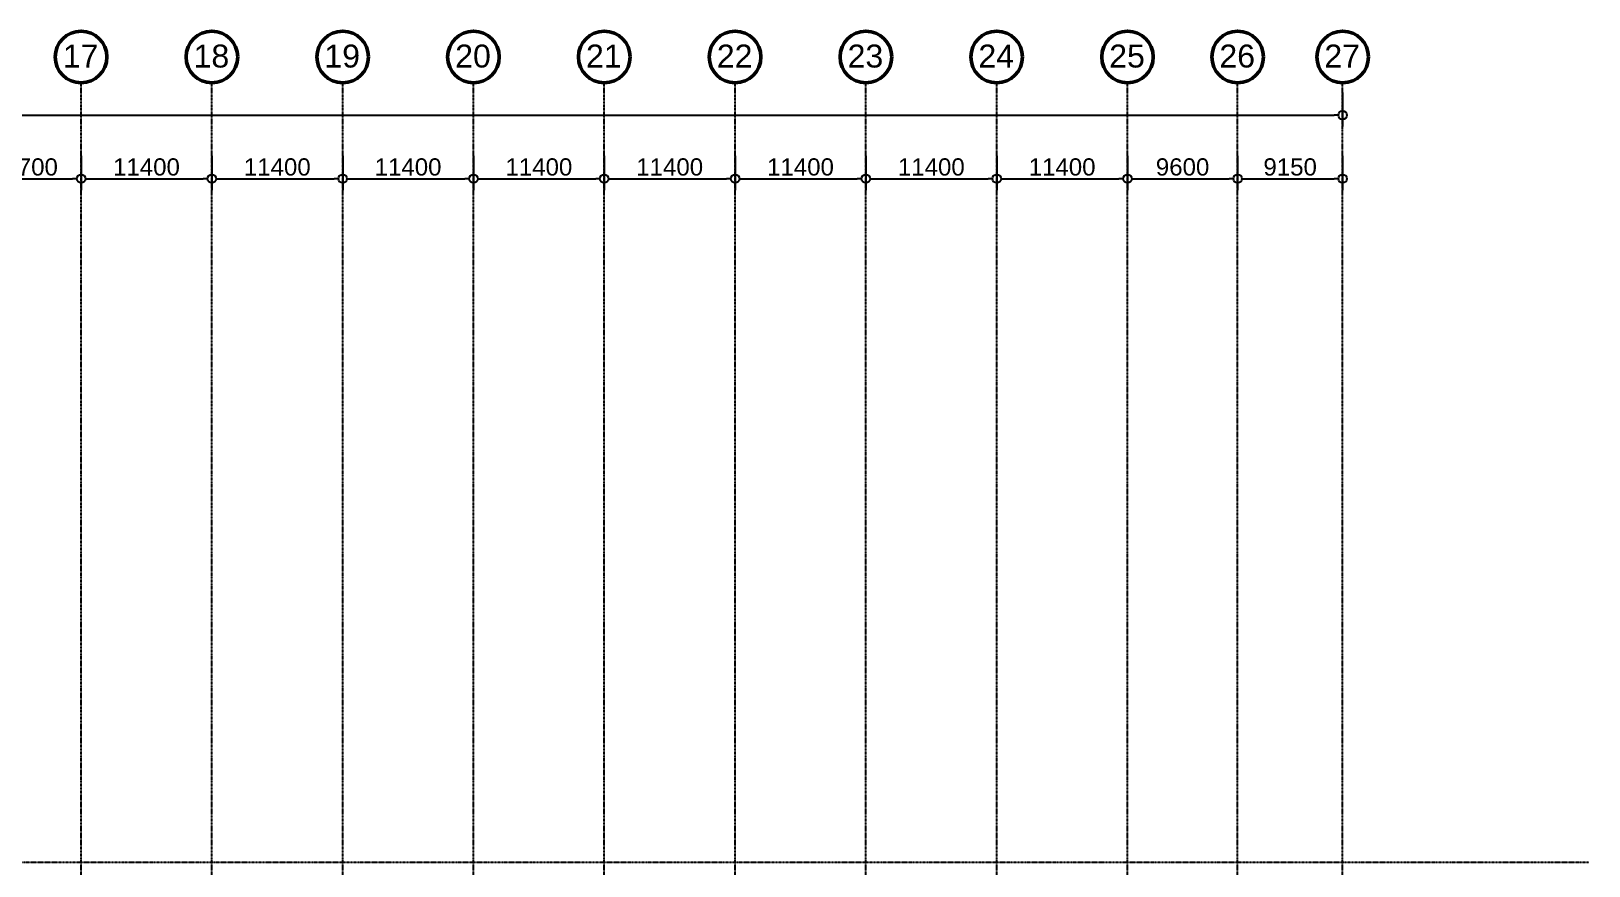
# Model space of a CAD drawing. Header units: millimetres. Extents: x -70132 to 394080, y -1879526 to 121974.
# Drawn here: x 161549 to 297306, y -1381143 to -1308393 of the extents above; entities that cross this region are included whole.
import ezdxf

# ---------------------------------------------------------------- set-up
doc = ezdxf.new("R2010")
doc.units = ezdxf.units.MM
doc.linetypes.add('DPA_Grid _ Level 100', pattern=[10, 5.5, -1.6, 1.3, -1.6])
for name, color, linetype, lineweight in [('A-ANNO-DIMS', 1, 'Continuous', 9), ('S-GRID', 251, 'Continuous', 9), ('S-GRID-IDEN', 3, 'Continuous', 50)]:
    doc.layers.add(name, color=color, linetype=linetype, lineweight=lineweight)
doc.styles.add('Arial', font='arial.ttf', dxfattribs={"height": 1500})
doc.styles.add('Arial_1', font='arial.ttf', dxfattribs={"height": 2000})
doc.styles.add('Arial_2', font='arial.ttf', dxfattribs={"height": 3})
doc.dimstyles.new('DPA-DIM-3_0_C-C', dxfattribs={"dimscale": 304.8, "dimtxt": 1530.3891, "dimasz": 2.46063, "dimexe": 3.28084, "dimexo": 0.0625, "dimgap": 0.82021, "dimtad": 1, "dimdec": 0, "dimzin": 0, "dimdsep": 46, "dimtxsty": 'Arial_2', "dimblk1": 'DOTBLANK', "dimblk2": 'DOTBLANK', "dimsah": 1, "dimcen": 0.09, "dimdle": 3.28084, "dimadec": 8, "dimazin": 0, "dimtfac": 1, "dimtdec": 4, "dimtix": 1, "dimtmove": 0, "dimatfit": 3, "dimfxl": 6.56168, "dimfxlon": 1, "dimtvp": 1, "dimtolj": 1, "dimtzin": 0, "dimarcsym": 2})

# ---------------------------------------------------------------- blocks, each defined once
blk = doc.blocks.new('Grid - 100 Scale-586761-4130-01 MULTIPURPOSE LEVEL- REFLECTED CEILING PLAN')
at = {"layer": 'S-GRID-IDEN'}
blk.add_circle((0, 0), 4.5, dxfattribs=at)
blk = doc.blocks.new('_DotBlank')
at = {"color": 0, "linetype": 'ByBlock', "lineweight": -2}
blk.add_line((-0.5, 0), (-1, 0), dxfattribs=at)
blk.add_circle((0, 0), 0.5, dxfattribs=at)
blk = doc.blocks.new('*D1305')
at = {"layer": 'Defpoints', "color": 0, "lineweight": -2, "transparency": 16777216}
for p, q in [((164396, 67634), (164396, 64654)), ((173096, 67634), (173096, 64654)), ((165146, 65654), (172346, 65654))]:
    blk.add_line(p, q, dxfattribs=at)
at = {"layer": 'Defpoints', "color": 0, "transparency": 16777216}
for p in [(164396, 67654), (173096, 67654), (173096, 65654)]:
    blk.add_point(p, dxfattribs=at)
at = {"layer": 'Defpoints', "color": 0, "lineweight": -2, "transparency": 16777216, "xscale": 750, "yscale": 750, "zscale": 750, "rotation": 180}
blk.add_blockref('_DotBlank', (164396, 65654), dxfattribs=at)
at = {"layer": 'Defpoints', "color": 0, "lineweight": -2, "transparency": 16777216, "xscale": 750, "yscale": 750, "zscale": 750}
blk.add_blockref('_DotBlank', (173096, 65654), dxfattribs=at)
at = {"layer": 'Defpoints', "color": 0, "transparency": 16777216, "insert": (168746, 66669), "char_height": 1500, "width": 5537.65, "attachment_point": 5, "style": 'Arial'}
blk.add_mtext('\\A1;8700', dxfattribs=at)
blk = doc.blocks.new('*D1306')
at = {"layer": 'Defpoints', "color": 0, "lineweight": -2, "transparency": 16777216}
for p, q in [((173096, 67634), (173096, 64654)), ((184496, 67634), (184496, 64654)), ((173846, 65654), (183746, 65654))]:
    blk.add_line(p, q, dxfattribs=at)
at = {"layer": 'Defpoints', "color": 0, "transparency": 16777216}
for p in [(173096, 67654), (184496, 67654), (184496, 65654)]:
    blk.add_point(p, dxfattribs=at)
at = {"layer": 'Defpoints', "color": 0, "lineweight": -2, "transparency": 16777216, "xscale": 750, "yscale": 750, "zscale": 750, "rotation": 180}
blk.add_blockref('_DotBlank', (173096, 65654), dxfattribs=at)
at = {"layer": 'Defpoints', "color": 0, "lineweight": -2, "transparency": 16777216, "xscale": 750, "yscale": 750, "zscale": 750}
blk.add_blockref('_DotBlank', (184496, 65654), dxfattribs=at)
at = {"layer": 'Defpoints', "color": 0, "transparency": 16777216, "insert": (178796, 66669), "char_height": 1500, "width": 6922.07, "attachment_point": 5, "style": 'Arial'}
blk.add_mtext('\\A1;11400', dxfattribs=at)
blk = doc.blocks.new('*D1307')
at = {"layer": 'Defpoints', "color": 0, "lineweight": -2, "transparency": 16777216}
for p, q in [((184496, 67634), (184496, 64654)), ((195896, 67634), (195896, 64654)), ((185246, 65654), (195146, 65654))]:
    blk.add_line(p, q, dxfattribs=at)
at = {"layer": 'Defpoints', "color": 0, "transparency": 16777216}
for p in [(184496, 67654), (195896, 67654), (195896, 65654)]:
    blk.add_point(p, dxfattribs=at)
at = {"layer": 'Defpoints', "color": 0, "lineweight": -2, "transparency": 16777216, "xscale": 750, "yscale": 750, "zscale": 750, "rotation": 180}
blk.add_blockref('_DotBlank', (184496, 65654), dxfattribs=at)
at = {"layer": 'Defpoints', "color": 0, "lineweight": -2, "transparency": 16777216, "xscale": 750, "yscale": 750, "zscale": 750}
blk.add_blockref('_DotBlank', (195896, 65654), dxfattribs=at)
at = {"layer": 'Defpoints', "color": 0, "transparency": 16777216, "insert": (190196, 66669), "char_height": 1500, "width": 6922.07, "attachment_point": 5, "style": 'Arial'}
blk.add_mtext('\\A1;11400', dxfattribs=at)
blk = doc.blocks.new('*D1308')
at = {"layer": 'Defpoints', "color": 0, "lineweight": -2, "transparency": 16777216}
for p, q in [((195896, 67634), (195896, 64654)), ((207296, 67634), (207296, 64654)), ((196646, 65654), (206546, 65654))]:
    blk.add_line(p, q, dxfattribs=at)
at = {"layer": 'Defpoints', "color": 0, "transparency": 16777216}
for p in [(195896, 67654), (207296, 67654), (207296, 65654)]:
    blk.add_point(p, dxfattribs=at)
at = {"layer": 'Defpoints', "color": 0, "lineweight": -2, "transparency": 16777216, "xscale": 750, "yscale": 750, "zscale": 750, "rotation": 180}
blk.add_blockref('_DotBlank', (195896, 65654), dxfattribs=at)
at = {"layer": 'Defpoints', "color": 0, "lineweight": -2, "transparency": 16777216, "xscale": 750, "yscale": 750, "zscale": 750}
blk.add_blockref('_DotBlank', (207296, 65654), dxfattribs=at)
at = {"layer": 'Defpoints', "color": 0, "transparency": 16777216, "insert": (201596, 66669), "char_height": 1500, "width": 6922.07, "attachment_point": 5, "style": 'Arial'}
blk.add_mtext('\\A1;11400', dxfattribs=at)
blk = doc.blocks.new('*D1309')
at = {"layer": 'Defpoints', "color": 0, "lineweight": -2, "transparency": 16777216}
for p, q in [((207296, 67634), (207296, 64654)), ((218696, 67634), (218696, 64654)), ((208046, 65654), (217946, 65654))]:
    blk.add_line(p, q, dxfattribs=at)
at = {"layer": 'Defpoints', "color": 0, "transparency": 16777216}
for p in [(207296, 67654), (218696, 67654), (218696, 65654)]:
    blk.add_point(p, dxfattribs=at)
at = {"layer": 'Defpoints', "color": 0, "lineweight": -2, "transparency": 16777216, "xscale": 750, "yscale": 750, "zscale": 750, "rotation": 180}
blk.add_blockref('_DotBlank', (207296, 65654), dxfattribs=at)
at = {"layer": 'Defpoints', "color": 0, "lineweight": -2, "transparency": 16777216, "xscale": 750, "yscale": 750, "zscale": 750}
blk.add_blockref('_DotBlank', (218696, 65654), dxfattribs=at)
at = {"layer": 'Defpoints', "color": 0, "transparency": 16777216, "insert": (212996, 66669), "char_height": 1500, "width": 6922.07, "attachment_point": 5, "style": 'Arial'}
blk.add_mtext('\\A1;11400', dxfattribs=at)
blk = doc.blocks.new('*D1310')
at = {"layer": 'Defpoints', "color": 0, "lineweight": -2, "transparency": 16777216}
for p, q in [((218696, 67634), (218696, 64654)), ((230096, 67634), (230096, 64654)), ((219446, 65654), (229346, 65654))]:
    blk.add_line(p, q, dxfattribs=at)
at = {"layer": 'Defpoints', "color": 0, "transparency": 16777216}
for p in [(218696, 67654), (230096, 67654), (230096, 65654)]:
    blk.add_point(p, dxfattribs=at)
at = {"layer": 'Defpoints', "color": 0, "lineweight": -2, "transparency": 16777216, "xscale": 750, "yscale": 750, "zscale": 750, "rotation": 180}
blk.add_blockref('_DotBlank', (218696, 65654), dxfattribs=at)
at = {"layer": 'Defpoints', "color": 0, "lineweight": -2, "transparency": 16777216, "xscale": 750, "yscale": 750, "zscale": 750}
blk.add_blockref('_DotBlank', (230096, 65654), dxfattribs=at)
at = {"layer": 'Defpoints', "color": 0, "transparency": 16777216, "insert": (224396, 66669), "char_height": 1500, "width": 6922.07, "attachment_point": 5, "style": 'Arial'}
blk.add_mtext('\\A1;11400', dxfattribs=at)
blk = doc.blocks.new('*D1311')
at = {"layer": 'Defpoints', "color": 0, "lineweight": -2, "transparency": 16777216}
for p, q in [((230096, 67634), (230096, 64654)), ((241496, 67634), (241496, 64654)), ((230846, 65654), (240746, 65654))]:
    blk.add_line(p, q, dxfattribs=at)
at = {"layer": 'Defpoints', "color": 0, "transparency": 16777216}
for p in [(230096, 67654), (241496, 67654), (241496, 65654)]:
    blk.add_point(p, dxfattribs=at)
at = {"layer": 'Defpoints', "color": 0, "lineweight": -2, "transparency": 16777216, "xscale": 750, "yscale": 750, "zscale": 750, "rotation": 180}
blk.add_blockref('_DotBlank', (230096, 65654), dxfattribs=at)
at = {"layer": 'Defpoints', "color": 0, "lineweight": -2, "transparency": 16777216, "xscale": 750, "yscale": 750, "zscale": 750}
blk.add_blockref('_DotBlank', (241496, 65654), dxfattribs=at)
at = {"layer": 'Defpoints', "color": 0, "transparency": 16777216, "insert": (235796, 66669), "char_height": 1500, "width": 6922.07, "attachment_point": 5, "style": 'Arial'}
blk.add_mtext('\\A1;11400', dxfattribs=at)
blk = doc.blocks.new('*D1312')
at = {"layer": 'Defpoints', "color": 0, "lineweight": -2, "transparency": 16777216}
for p, q in [((241496, 67634), (241496, 64654)), ((252896, 67634), (252896, 64654)), ((242246, 65654), (252146, 65654))]:
    blk.add_line(p, q, dxfattribs=at)
at = {"layer": 'Defpoints', "color": 0, "transparency": 16777216}
for p in [(241496, 67654), (252896, 67654), (252896, 65654)]:
    blk.add_point(p, dxfattribs=at)
at = {"layer": 'Defpoints', "color": 0, "lineweight": -2, "transparency": 16777216, "xscale": 750, "yscale": 750, "zscale": 750, "rotation": 180}
blk.add_blockref('_DotBlank', (241496, 65654), dxfattribs=at)
at = {"layer": 'Defpoints', "color": 0, "lineweight": -2, "transparency": 16777216, "xscale": 750, "yscale": 750, "zscale": 750}
blk.add_blockref('_DotBlank', (252896, 65654), dxfattribs=at)
at = {"layer": 'Defpoints', "color": 0, "transparency": 16777216, "insert": (247196, 66669), "char_height": 1500, "width": 6922.07, "attachment_point": 5, "style": 'Arial'}
blk.add_mtext('\\A1;11400', dxfattribs=at)
blk = doc.blocks.new('*D1313')
at = {"layer": 'Defpoints', "color": 0, "lineweight": -2, "transparency": 16777216}
for p, q in [((252896, 67634), (252896, 64654)), ((264296, 67634), (264296, 64654)), ((253646, 65654), (263546, 65654))]:
    blk.add_line(p, q, dxfattribs=at)
at = {"layer": 'Defpoints', "color": 0, "transparency": 16777216}
for p in [(252896, 67654), (264296, 67654), (264296, 65654)]:
    blk.add_point(p, dxfattribs=at)
at = {"layer": 'Defpoints', "color": 0, "lineweight": -2, "transparency": 16777216, "xscale": 750, "yscale": 750, "zscale": 750, "rotation": 180}
blk.add_blockref('_DotBlank', (252896, 65654), dxfattribs=at)
at = {"layer": 'Defpoints', "color": 0, "lineweight": -2, "transparency": 16777216, "xscale": 750, "yscale": 750, "zscale": 750}
blk.add_blockref('_DotBlank', (264296, 65654), dxfattribs=at)
at = {"layer": 'Defpoints', "color": 0, "transparency": 16777216, "insert": (258596, 66669), "char_height": 1500, "width": 6922.07, "attachment_point": 5, "style": 'Arial'}
blk.add_mtext('\\A1;11400', dxfattribs=at)
blk = doc.blocks.new('*D1314')
at = {"layer": 'Defpoints', "color": 0, "lineweight": -2, "transparency": 16777216}
for p, q in [((264296, 67634), (264296, 64654)), ((273896, 67634), (273896, 64654)), ((265046, 65654), (273146, 65654))]:
    blk.add_line(p, q, dxfattribs=at)
at = {"layer": 'Defpoints', "color": 0, "transparency": 16777216}
for p in [(264296, 67654), (273896, 67654), (273896, 65654)]:
    blk.add_point(p, dxfattribs=at)
at = {"layer": 'Defpoints', "color": 0, "lineweight": -2, "transparency": 16777216, "xscale": 750, "yscale": 750, "zscale": 750, "rotation": 180}
blk.add_blockref('_DotBlank', (264296, 65654), dxfattribs=at)
at = {"layer": 'Defpoints', "color": 0, "lineweight": -2, "transparency": 16777216, "xscale": 750, "yscale": 750, "zscale": 750}
blk.add_blockref('_DotBlank', (273896, 65654), dxfattribs=at)
at = {"layer": 'Defpoints', "color": 0, "transparency": 16777216, "insert": (269096, 66669), "char_height": 1500, "width": 5537.65, "attachment_point": 5, "style": 'Arial'}
blk.add_mtext('\\A1;9600', dxfattribs=at)
blk = doc.blocks.new('*D1315')
at = {"layer": 'Defpoints', "color": 0, "lineweight": -2, "transparency": 16777216}
for p, q in [((273896, 67634), (273896, 64654)), ((283046, 67634), (283046, 64654)), ((274646, 65654), (282296, 65654))]:
    blk.add_line(p, q, dxfattribs=at)
at = {"layer": 'Defpoints', "color": 0, "transparency": 16777216}
for p in [(273896, 67654), (283046, 67654), (283046, 65654)]:
    blk.add_point(p, dxfattribs=at)
at = {"layer": 'Defpoints', "color": 0, "lineweight": -2, "transparency": 16777216, "xscale": 750, "yscale": 750, "zscale": 750, "rotation": 180}
blk.add_blockref('_DotBlank', (273896, 65654), dxfattribs=at)
at = {"layer": 'Defpoints', "color": 0, "lineweight": -2, "transparency": 16777216, "xscale": 750, "yscale": 750, "zscale": 750}
blk.add_blockref('_DotBlank', (283046, 65654), dxfattribs=at)
at = {"layer": 'Defpoints', "color": 0, "transparency": 16777216, "insert": (278471, 66669), "char_height": 1500, "width": 5537.65, "attachment_point": 5, "style": 'Arial'}
blk.add_mtext('\\A1;9150', dxfattribs=at)
blk = doc.blocks.new('*D1316')
at = {"layer": 'Defpoints', "color": 0, "lineweight": -2, "transparency": 16777216}
for p, q in [((-15004, 73179), (-15004, 70198)), ((283046, 73179), (283046, 70198)), ((-14254, 71198), (282296, 71198))]:
    blk.add_line(p, q, dxfattribs=at)
at = {"layer": 'Defpoints', "color": 0, "transparency": 16777216}
for p in [(-15004, 73198), (283046, 73198), (283046, 71198)]:
    blk.add_point(p, dxfattribs=at)
at = {"layer": 'Defpoints', "color": 0, "lineweight": -2, "transparency": 16777216, "xscale": 750, "yscale": 750, "zscale": 750, "rotation": 180}
blk.add_blockref('_DotBlank', (-15004, 71198), dxfattribs=at)
at = {"layer": 'Defpoints', "color": 0, "lineweight": -2, "transparency": 16777216, "xscale": 750, "yscale": 750, "zscale": 750}
blk.add_blockref('_DotBlank', (283046, 71198), dxfattribs=at)
at = {"layer": 'Defpoints', "color": 0, "transparency": 16777216, "insert": (134021, 72214), "char_height": 1500, "width": 8306.48, "attachment_point": 5, "style": 'Arial'}
blk.add_mtext('\\A1;298050', dxfattribs=at)
blk = doc.blocks.new('*D1418')
at = {"layer": 'A-ANNO-DIMS', "color": 0, "lineweight": -2, "transparency": 16777216}
for p, q in [((157199, -1319271), (157199, -1322252)), ((165899, -1319271), (165899, -1322252)), ((157949, -1321252), (165149, -1321252))]:
    blk.add_line(p, q, dxfattribs=at)
at = {"layer": 'Defpoints', "color": 0, "transparency": 16777216}
for p in [(157199, -1319252), (165899, -1319252), (165899, -1321252)]:
    blk.add_point(p, dxfattribs=at)
at = {"layer": 'A-ANNO-DIMS', "color": 0, "lineweight": -2, "transparency": 16777216, "xscale": 750, "yscale": 750, "zscale": 750, "rotation": 180}
blk.add_blockref('_DotBlank', (157199, -1321252), dxfattribs=at)
at = {"layer": 'A-ANNO-DIMS', "color": 0, "lineweight": -2, "transparency": 16777216, "xscale": 750, "yscale": 750, "zscale": 750}
blk.add_blockref('_DotBlank', (165899, -1321252), dxfattribs=at)
at = {"layer": 'A-ANNO-DIMS', "color": 0, "transparency": 16777216, "insert": (161549, -1321000), "char_height": 3, "width": 5537.65, "attachment_point": 5, "style": 'Arial_2'}
blk.add_mtext('\\A1;8700', dxfattribs=at)
blk = doc.blocks.new('*D1419')
at = {"layer": 'A-ANNO-DIMS', "color": 0, "lineweight": -2, "transparency": 16777216}
for p, q in [((165899, -1319271), (165899, -1322252)), ((177299, -1319271), (177299, -1322252)), ((166649, -1321252), (176549, -1321252))]:
    blk.add_line(p, q, dxfattribs=at)
at = {"layer": 'Defpoints', "color": 0, "transparency": 16777216}
for p in [(165899, -1319252), (177299, -1319252), (177299, -1321252)]:
    blk.add_point(p, dxfattribs=at)
at = {"layer": 'A-ANNO-DIMS', "color": 0, "lineweight": -2, "transparency": 16777216, "xscale": 750, "yscale": 750, "zscale": 750, "rotation": 180}
blk.add_blockref('_DotBlank', (165899, -1321252), dxfattribs=at)
at = {"layer": 'A-ANNO-DIMS', "color": 0, "lineweight": -2, "transparency": 16777216, "xscale": 750, "yscale": 750, "zscale": 750}
blk.add_blockref('_DotBlank', (177299, -1321252), dxfattribs=at)
at = {"layer": 'A-ANNO-DIMS', "color": 0, "transparency": 16777216, "insert": (171599, -1321000), "char_height": 3, "width": 6922.07, "attachment_point": 5, "style": 'Arial_2'}
blk.add_mtext('\\A1;11400', dxfattribs=at)
blk = doc.blocks.new('*D1420')
at = {"layer": 'A-ANNO-DIMS', "color": 0, "lineweight": -2, "transparency": 16777216}
for p, q in [((177299, -1319271), (177299, -1322252)), ((188699, -1319271), (188699, -1322252)), ((178049, -1321252), (187949, -1321252))]:
    blk.add_line(p, q, dxfattribs=at)
at = {"layer": 'Defpoints', "color": 0, "transparency": 16777216}
for p in [(177299, -1319252), (188699, -1319252), (188699, -1321252)]:
    blk.add_point(p, dxfattribs=at)
at = {"layer": 'A-ANNO-DIMS', "color": 0, "lineweight": -2, "transparency": 16777216, "xscale": 750, "yscale": 750, "zscale": 750, "rotation": 180}
blk.add_blockref('_DotBlank', (177299, -1321252), dxfattribs=at)
at = {"layer": 'A-ANNO-DIMS', "color": 0, "lineweight": -2, "transparency": 16777216, "xscale": 750, "yscale": 750, "zscale": 750}
blk.add_blockref('_DotBlank', (188699, -1321252), dxfattribs=at)
at = {"layer": 'A-ANNO-DIMS', "color": 0, "transparency": 16777216, "insert": (182999, -1321000), "char_height": 3, "width": 6922.07, "attachment_point": 5, "style": 'Arial_2'}
blk.add_mtext('\\A1;11400', dxfattribs=at)
blk = doc.blocks.new('*D1421')
at = {"layer": 'A-ANNO-DIMS', "color": 0, "lineweight": -2, "transparency": 16777216}
for p, q in [((188699, -1319271), (188699, -1322252)), ((200099, -1319271), (200099, -1322252)), ((189449, -1321252), (199349, -1321252))]:
    blk.add_line(p, q, dxfattribs=at)
at = {"layer": 'Defpoints', "color": 0, "transparency": 16777216}
for p in [(188699, -1319252), (200099, -1319252), (200099, -1321252)]:
    blk.add_point(p, dxfattribs=at)
at = {"layer": 'A-ANNO-DIMS', "color": 0, "lineweight": -2, "transparency": 16777216, "xscale": 750, "yscale": 750, "zscale": 750, "rotation": 180}
blk.add_blockref('_DotBlank', (188699, -1321252), dxfattribs=at)
at = {"layer": 'A-ANNO-DIMS', "color": 0, "lineweight": -2, "transparency": 16777216, "xscale": 750, "yscale": 750, "zscale": 750}
blk.add_blockref('_DotBlank', (200099, -1321252), dxfattribs=at)
at = {"layer": 'A-ANNO-DIMS', "color": 0, "transparency": 16777216, "insert": (194399, -1321000), "char_height": 3, "width": 6922.07, "attachment_point": 5, "style": 'Arial_2'}
blk.add_mtext('\\A1;11400', dxfattribs=at)
blk = doc.blocks.new('*D1422')
at = {"layer": 'A-ANNO-DIMS', "color": 0, "lineweight": -2, "transparency": 16777216}
for p, q in [((200099, -1319271), (200099, -1322252)), ((211499, -1319271), (211499, -1322252)), ((200849, -1321252), (210749, -1321252))]:
    blk.add_line(p, q, dxfattribs=at)
at = {"layer": 'Defpoints', "color": 0, "transparency": 16777216}
for p in [(200099, -1319252), (211499, -1319252), (211499, -1321252)]:
    blk.add_point(p, dxfattribs=at)
at = {"layer": 'A-ANNO-DIMS', "color": 0, "lineweight": -2, "transparency": 16777216, "xscale": 750, "yscale": 750, "zscale": 750, "rotation": 180}
blk.add_blockref('_DotBlank', (200099, -1321252), dxfattribs=at)
at = {"layer": 'A-ANNO-DIMS', "color": 0, "lineweight": -2, "transparency": 16777216, "xscale": 750, "yscale": 750, "zscale": 750}
blk.add_blockref('_DotBlank', (211499, -1321252), dxfattribs=at)
at = {"layer": 'A-ANNO-DIMS', "color": 0, "transparency": 16777216, "insert": (205799, -1321000), "char_height": 3, "width": 6922.07, "attachment_point": 5, "style": 'Arial_2'}
blk.add_mtext('\\A1;11400', dxfattribs=at)
blk = doc.blocks.new('*D1423')
at = {"layer": 'A-ANNO-DIMS', "color": 0, "lineweight": -2, "transparency": 16777216}
for p, q in [((211499, -1319271), (211499, -1322252)), ((222899, -1319271), (222899, -1322252)), ((212249, -1321252), (222149, -1321252))]:
    blk.add_line(p, q, dxfattribs=at)
at = {"layer": 'Defpoints', "color": 0, "transparency": 16777216}
for p in [(211499, -1319252), (222899, -1319252), (222899, -1321252)]:
    blk.add_point(p, dxfattribs=at)
at = {"layer": 'A-ANNO-DIMS', "color": 0, "lineweight": -2, "transparency": 16777216, "xscale": 750, "yscale": 750, "zscale": 750, "rotation": 180}
blk.add_blockref('_DotBlank', (211499, -1321252), dxfattribs=at)
at = {"layer": 'A-ANNO-DIMS', "color": 0, "lineweight": -2, "transparency": 16777216, "xscale": 750, "yscale": 750, "zscale": 750}
blk.add_blockref('_DotBlank', (222899, -1321252), dxfattribs=at)
at = {"layer": 'A-ANNO-DIMS', "color": 0, "transparency": 16777216, "insert": (217199, -1321000), "char_height": 3, "width": 6922.07, "attachment_point": 5, "style": 'Arial_2'}
blk.add_mtext('\\A1;11400', dxfattribs=at)
blk = doc.blocks.new('*D1424')
at = {"layer": 'A-ANNO-DIMS', "color": 0, "lineweight": -2, "transparency": 16777216}
for p, q in [((222899, -1319271), (222899, -1322252)), ((234299, -1319271), (234299, -1322252)), ((223649, -1321252), (233549, -1321252))]:
    blk.add_line(p, q, dxfattribs=at)
at = {"layer": 'Defpoints', "color": 0, "transparency": 16777216}
for p in [(222899, -1319252), (234299, -1319252), (234299, -1321252)]:
    blk.add_point(p, dxfattribs=at)
at = {"layer": 'A-ANNO-DIMS', "color": 0, "lineweight": -2, "transparency": 16777216, "xscale": 750, "yscale": 750, "zscale": 750, "rotation": 180}
blk.add_blockref('_DotBlank', (222899, -1321252), dxfattribs=at)
at = {"layer": 'A-ANNO-DIMS', "color": 0, "lineweight": -2, "transparency": 16777216, "xscale": 750, "yscale": 750, "zscale": 750}
blk.add_blockref('_DotBlank', (234299, -1321252), dxfattribs=at)
at = {"layer": 'A-ANNO-DIMS', "color": 0, "transparency": 16777216, "insert": (228599, -1321000), "char_height": 3, "width": 6922.07, "attachment_point": 5, "style": 'Arial_2'}
blk.add_mtext('\\A1;11400', dxfattribs=at)
blk = doc.blocks.new('*D1425')
at = {"layer": 'A-ANNO-DIMS', "color": 0, "lineweight": -2, "transparency": 16777216}
for p, q in [((234299, -1319271), (234299, -1322252)), ((245699, -1319271), (245699, -1322252)), ((235049, -1321252), (244949, -1321252))]:
    blk.add_line(p, q, dxfattribs=at)
at = {"layer": 'Defpoints', "color": 0, "transparency": 16777216}
for p in [(234299, -1319252), (245699, -1319252), (245699, -1321252)]:
    blk.add_point(p, dxfattribs=at)
at = {"layer": 'A-ANNO-DIMS', "color": 0, "lineweight": -2, "transparency": 16777216, "xscale": 750, "yscale": 750, "zscale": 750, "rotation": 180}
blk.add_blockref('_DotBlank', (234299, -1321252), dxfattribs=at)
at = {"layer": 'A-ANNO-DIMS', "color": 0, "lineweight": -2, "transparency": 16777216, "xscale": 750, "yscale": 750, "zscale": 750}
blk.add_blockref('_DotBlank', (245699, -1321252), dxfattribs=at)
at = {"layer": 'A-ANNO-DIMS', "color": 0, "transparency": 16777216, "insert": (239999, -1321000), "char_height": 3, "width": 6922.07, "attachment_point": 5, "style": 'Arial_2'}
blk.add_mtext('\\A1;11400', dxfattribs=at)
blk = doc.blocks.new('*D1426')
at = {"layer": 'A-ANNO-DIMS', "color": 0, "lineweight": -2, "transparency": 16777216}
for p, q in [((245699, -1319271), (245699, -1322252)), ((257099, -1319271), (257099, -1322252)), ((246449, -1321252), (256349, -1321252))]:
    blk.add_line(p, q, dxfattribs=at)
at = {"layer": 'Defpoints', "color": 0, "transparency": 16777216}
for p in [(245699, -1319252), (257099, -1319252), (257099, -1321252)]:
    blk.add_point(p, dxfattribs=at)
at = {"layer": 'A-ANNO-DIMS', "color": 0, "lineweight": -2, "transparency": 16777216, "xscale": 750, "yscale": 750, "zscale": 750, "rotation": 180}
blk.add_blockref('_DotBlank', (245699, -1321252), dxfattribs=at)
at = {"layer": 'A-ANNO-DIMS', "color": 0, "lineweight": -2, "transparency": 16777216, "xscale": 750, "yscale": 750, "zscale": 750}
blk.add_blockref('_DotBlank', (257099, -1321252), dxfattribs=at)
at = {"layer": 'A-ANNO-DIMS', "color": 0, "transparency": 16777216, "insert": (251399, -1321000), "char_height": 3, "width": 6922.07, "attachment_point": 5, "style": 'Arial_2'}
blk.add_mtext('\\A1;11400', dxfattribs=at)
blk = doc.blocks.new('*D1427')
at = {"layer": 'A-ANNO-DIMS', "color": 0, "lineweight": -2, "transparency": 16777216}
for p, q in [((257099, -1319271), (257099, -1322252)), ((266699, -1319271), (266699, -1322252)), ((257849, -1321252), (265949, -1321252))]:
    blk.add_line(p, q, dxfattribs=at)
at = {"layer": 'Defpoints', "color": 0, "transparency": 16777216}
for p in [(257099, -1319252), (266699, -1319252), (266699, -1321252)]:
    blk.add_point(p, dxfattribs=at)
at = {"layer": 'A-ANNO-DIMS', "color": 0, "lineweight": -2, "transparency": 16777216, "xscale": 750, "yscale": 750, "zscale": 750, "rotation": 180}
blk.add_blockref('_DotBlank', (257099, -1321252), dxfattribs=at)
at = {"layer": 'A-ANNO-DIMS', "color": 0, "lineweight": -2, "transparency": 16777216, "xscale": 750, "yscale": 750, "zscale": 750}
blk.add_blockref('_DotBlank', (266699, -1321252), dxfattribs=at)
at = {"layer": 'A-ANNO-DIMS', "color": 0, "transparency": 16777216, "insert": (261899, -1321000), "char_height": 3, "width": 5537.65, "attachment_point": 5, "style": 'Arial_2'}
blk.add_mtext('\\A1;9600', dxfattribs=at)
blk = doc.blocks.new('*D1428')
at = {"layer": 'A-ANNO-DIMS', "color": 0, "lineweight": -2, "transparency": 16777216}
for p, q in [((266699, -1319271), (266699, -1322252)), ((275849, -1319271), (275849, -1322252)), ((267449, -1321252), (275099, -1321252))]:
    blk.add_line(p, q, dxfattribs=at)
at = {"layer": 'Defpoints', "color": 0, "transparency": 16777216}
for p in [(266699, -1319252), (275849, -1319252), (275849, -1321252)]:
    blk.add_point(p, dxfattribs=at)
at = {"layer": 'A-ANNO-DIMS', "color": 0, "lineweight": -2, "transparency": 16777216, "xscale": 750, "yscale": 750, "zscale": 750, "rotation": 180}
blk.add_blockref('_DotBlank', (266699, -1321252), dxfattribs=at)
at = {"layer": 'A-ANNO-DIMS', "color": 0, "lineweight": -2, "transparency": 16777216, "xscale": 750, "yscale": 750, "zscale": 750}
blk.add_blockref('_DotBlank', (275849, -1321252), dxfattribs=at)
at = {"layer": 'A-ANNO-DIMS', "color": 0, "transparency": 16777216, "insert": (271274, -1321000), "char_height": 3, "width": 5537.65, "attachment_point": 5, "style": 'Arial_2'}
blk.add_mtext('\\A1;9150', dxfattribs=at)
blk = doc.blocks.new('*D1403')
at = {"layer": 'A-ANNO-DIMS', "color": 0, "lineweight": -2, "transparency": 16777216}
for p, q in [((-22201, -1313726), (-22201, -1316707)), ((275849, -1313726), (275849, -1316707)), ((-21451, -1315707), (275099, -1315707))]:
    blk.add_line(p, q, dxfattribs=at)
at = {"layer": 'Defpoints', "color": 0, "transparency": 16777216}
for p in [(-22201, -1313707), (275849, -1313707), (275849, -1315707)]:
    blk.add_point(p, dxfattribs=at)
at = {"layer": 'A-ANNO-DIMS', "color": 0, "lineweight": -2, "transparency": 16777216, "xscale": 750, "yscale": 750, "zscale": 750, "rotation": 180}
blk.add_blockref('_DotBlank', (-22201, -1315707), dxfattribs=at)
at = {"layer": 'A-ANNO-DIMS', "color": 0, "lineweight": -2, "transparency": 16777216, "xscale": 750, "yscale": 750, "zscale": 750}
blk.add_blockref('_DotBlank', (275849, -1315707), dxfattribs=at)
at = {"layer": 'A-ANNO-DIMS', "color": 0, "transparency": 16777216, "insert": (126824, -1315456), "char_height": 3, "width": 8306.48, "attachment_point": 5, "style": 'Arial_2'}
blk.add_mtext('\\A1;298050', dxfattribs=at)
blk = doc.blocks.new('A$C1d97255a')
at = {"layer": 'Defpoints', "color": 250, "linetype": 'DPA_Grid _ Level 100'}
for p, q in [((173095.5, -47274.3), (173095.5, 74011.8)), ((184495.5, -47274.3), (184495.5, 74011.8)), ((195895.5, -47274.3), (195895.5, 74011.8)), ((207295.5, -47274.3), (207295.5, 74011.8)), ((218695.5, -47274.3), (218695.5, 74011.8)), ((230095.5, -47274.3), (230095.5, 74011.8)), ((241495.5, -47274.3), (241495.5, 74011.8)), ((252895.5, -47274.3), (252895.5, 74011.8)), ((264295.5, -47274.3), (264295.5, 74011.8)), ((273895.5, -47274.3), (273895.5, 74011.8)), ((283045.5, -47274.3), (283045.5, 74011.8)), ((304502.9, 6050), (-58435, 6050))]:
    blk.add_line(p, q, dxfattribs=at)
at = {"layer": 'Defpoints', "color": 250, "xscale": 499.9999999999995, "yscale": 499.9999999999995, "zscale": 499.9999999999995}
for p in [(173095.5, 76261.8), (184495.5, 76261.8), (195895.5, 76261.8), (207295.5, 76261.8), (218695.5, 76261.8), (230095.5, 76261.8), (241495.5, 76261.8), (252895.5, 76261.8), (264295.5, 76261.8), (273895.5, 76261.8), (283045.5, 76261.8)]:
    blk.add_blockref('Grid - 100 Scale-586761-4130-01 MULTIPURPOSE LEVEL- REFLECTED CEILING PLAN', p, dxfattribs=at)
at = {"layer": 'Defpoints', "color": 250, "lineweight": 9, "char_height": 2000, "width": 3767.931, "attachment_point": 1, "style": 'Arial_1'}
for s, insert in [('17', (171501.6, 77341.3)), ('18', (182901.6, 77341.3)), ('19', (194301.6, 77341.3)), ('20', (205701.6, 77341.3)), ('21', (217101.6, 77341.3)), ('22', (228501.6, 77341.3)), ('23', (239901.6, 77341.3)), ('24', (251301.6, 77341.3)), ('25', (262701.6, 77341.3)), ('26', (272301.6, 77341.3)), ('27', (281451.6, 77341.3))]:
    blk.add_mtext(s, dxfattribs=dict(at, insert=insert))
at = {"layer": 'Defpoints', "color": 250}
for base, p1, p2, override, picture, middle in [((283045.5, 71197.9), (-15004.5, 73197.9), (283045.5, 73197.9), {"dimpost": '<>', "dimfxl": 298050}, '*D1316', (134020.5, 72213.8)), ((173095.5, 65653.5), (164395.5, 67653.5), (173095.5, 67653.5), {"dimpost": '<>', "dimfxl": 8700}, '*D1305', (168745.5, 66669.4)), ((184495.5, 65653.5), (173095.5, 67653.5), (184495.5, 67653.5), {"dimpost": '<>', "dimfxl": 11400}, '*D1306', (178795.5, 66669.4)), ((195895.5, 65653.5), (184495.5, 67653.5), (195895.5, 67653.5), {"dimpost": '<>', "dimfxl": 11400}, '*D1307', (190195.5, 66669.4)), ((207295.5, 65653.5), (195895.5, 67653.5), (207295.5, 67653.5), {"dimpost": '<>', "dimfxl": 11400}, '*D1308', (201595.5, 66669.4)), ((218695.5, 65653.5), (207295.5, 67653.5), (218695.5, 67653.5), {"dimpost": '<>', "dimfxl": 11400}, '*D1309', (212995.5, 66669.4)), ((230095.5, 65653.5), (218695.5, 67653.5), (230095.5, 67653.5), {"dimpost": '<>', "dimfxl": 11400}, '*D1310', (224395.5, 66669.4)), ((241495.5, 65653.5), (230095.5, 67653.5), (241495.5, 67653.5), {"dimpost": '<>', "dimfxl": 11400}, '*D1311', (235795.5, 66669.4)), ((252895.5, 65653.5), (241495.5, 67653.5), (252895.5, 67653.5), {"dimpost": '<>', "dimfxl": 11400}, '*D1312', (247195.5, 66669.4)), ((264295.5, 65653.5), (252895.5, 67653.5), (264295.5, 67653.5), {"dimpost": '<>', "dimfxl": 11400}, '*D1313', (258595.5, 66669.4)), ((273895.5, 65653.5), (264295.5, 67653.5), (273895.5, 67653.5), {"dimpost": '<>', "dimfxl": 9600}, '*D1314', (269095.5, 66669.4)), ((283045.5, 65653.5), (273895.5, 67653.5), (283045.5, 67653.5), {"dimpost": '<>', "dimfxl": 9150}, '*D1315', (278470.5, 66669.4))]:
    dim = blk.add_linear_dim(base=base, p1=p1, p2=p2, dimstyle='DPA-DIM-3_0_C-C', override=override, dxfattribs=at)
    dim.commit()
    dim.dimension.update_dxf_attribs({"geometry": picture, "text_midpoint": middle})

msp = doc.modelspace()

# ---------------------------------------------------------------- linework, layer by layer
at = {"layer": 'S-GRID', "linetype": 'DPA_Grid _ Level 100'}
for p, q in [((165898.6, -1434179.5), (165898.6, -1312893.3)), ((177298.6, -1434179.5), (177298.6, -1312893.3)), ((188698.6, -1434179.5), (188698.6, -1312893.3)), ((200098.6, -1434179.5), (200098.6, -1312893.3)), ((211498.6, -1434179.5), (211498.6, -1312893.3)), ((222898.6, -1434179.5), (222898.6, -1312893.3)), ((234298.6, -1434179.5), (234298.6, -1312893.3)), ((245698.6, -1434179.5), (245698.6, -1312893.3)), ((257098.6, -1434179.5), (257098.6, -1312893.3)), ((266698.6, -1434179.5), (266698.6, -1312893.3)), ((275848.6, -1434179.5), (275848.6, -1312893.3))]:
    msp.add_line(p, q, dxfattribs=at)

# ---------------------------------------------------------------- block references
at = {"linetype": 'ByBlock'}
msp.add_blockref('A$C1d97255a', (-7197, -1386905.2), dxfattribs=at)
at = {"layer": 'S-GRID-IDEN', "xscale": 499.9999999999995, "yscale": 499.9999999999995, "zscale": 499.9999999999995}
for p in [(165898.6, -1310643.3), (177298.6, -1310643.3), (188698.6, -1310643.3), (200098.6, -1310643.3), (211498.6, -1310643.3), (222898.6, -1310643.3), (234298.6, -1310643.3), (245698.6, -1310643.3), (257098.6, -1310643.3), (266698.6, -1310643.3), (275848.6, -1310643.3)]:
    msp.add_blockref('Grid - 100 Scale-586761-4130-01 MULTIPURPOSE LEVEL- REFLECTED CEILING PLAN', p, dxfattribs=at)

# ---------------------------------------------------------------- texts
at = {"layer": 'S-GRID-IDEN', "lineweight": 9, "char_height": 2000, "width": 3767.931, "attachment_point": 1, "style": 'Arial_1'}
for s, insert in [('17', (164304.6, -1309563.9)), ('18', (175704.6, -1309563.9)), ('19', (187104.6, -1309563.9)), ('20', (198504.6, -1309563.9)), ('21', (209904.6, -1309563.9)), ('22', (221304.6, -1309563.9)), ('23', (232704.6, -1309563.9)), ('24', (244104.6, -1309563.9)), ('25', (255504.6, -1309563.9)), ('26', (265104.6, -1309563.9)), ('27', (274254.6, -1309563.9))]:
    msp.add_mtext(s, dxfattribs=dict(at, insert=insert))

# ---------------------------------------------------------------- dimensions: what is measured, and where the dimension line sits
at = {"layer": 'A-ANNO-DIMS'}
for base, p1, p2, override, picture, middle in [((275848.6, -1315707.3), (-22201.4, -1313707.3), (275848.6, -1313707.3), {"dimpost": '<>', "dimfxl": 298050}, '*D1403', (126823.6, -1315455.7)), ((165898.6, -1321251.6), (157198.6, -1319251.6), (165898.6, -1319251.6), {"dimpost": '<>', "dimfxl": 8700}, '*D1418', (161548.6, -1321000.1)), ((177298.6, -1321251.6), (165898.6, -1319251.6), (177298.6, -1319251.6), {"dimpost": '<>', "dimfxl": 11400}, '*D1419', (171598.6, -1321000.1)), ((188698.6, -1321251.6), (177298.6, -1319251.6), (188698.6, -1319251.6), {"dimpost": '<>', "dimfxl": 11400}, '*D1420', (182998.6, -1321000.1)), ((200098.6, -1321251.6), (188698.6, -1319251.6), (200098.6, -1319251.6), {"dimpost": '<>', "dimfxl": 11400}, '*D1421', (194398.6, -1321000.1)), ((211498.6, -1321251.6), (200098.6, -1319251.6), (211498.6, -1319251.6), {"dimpost": '<>', "dimfxl": 11400}, '*D1422', (205798.6, -1321000.1)), ((222898.6, -1321251.6), (211498.6, -1319251.6), (222898.6, -1319251.6), {"dimpost": '<>', "dimfxl": 11400}, '*D1423', (217198.6, -1321000.1)), ((234298.6, -1321251.6), (222898.6, -1319251.6), (234298.6, -1319251.6), {"dimpost": '<>', "dimfxl": 11400}, '*D1424', (228598.6, -1321000.1)), ((245698.6, -1321251.6), (234298.6, -1319251.6), (245698.6, -1319251.6), {"dimpost": '<>', "dimfxl": 11400}, '*D1425', (239998.6, -1321000.1)), ((257098.6, -1321251.6), (245698.6, -1319251.6), (257098.6, -1319251.6), {"dimpost": '<>', "dimfxl": 11400}, '*D1426', (251398.6, -1321000.1)), ((266698.6, -1321251.6), (257098.6, -1319251.6), (266698.6, -1319251.6), {"dimpost": '<>', "dimfxl": 9600}, '*D1427', (261898.6, -1321000.1)), ((275848.6, -1321251.6), (266698.6, -1319251.6), (275848.6, -1319251.6), {"dimpost": '<>', "dimfxl": 9150}, '*D1428', (271273.6, -1321000.1))]:
    dim = msp.add_linear_dim(base=base, p1=p1, p2=p2, dimstyle='DPA-DIM-3_0_C-C', override=override, dxfattribs=at)
    dim.commit()
    dim.dimension.update_dxf_attribs({"geometry": picture, "text_midpoint": middle})

doc.saveas('drawing.dxf')
